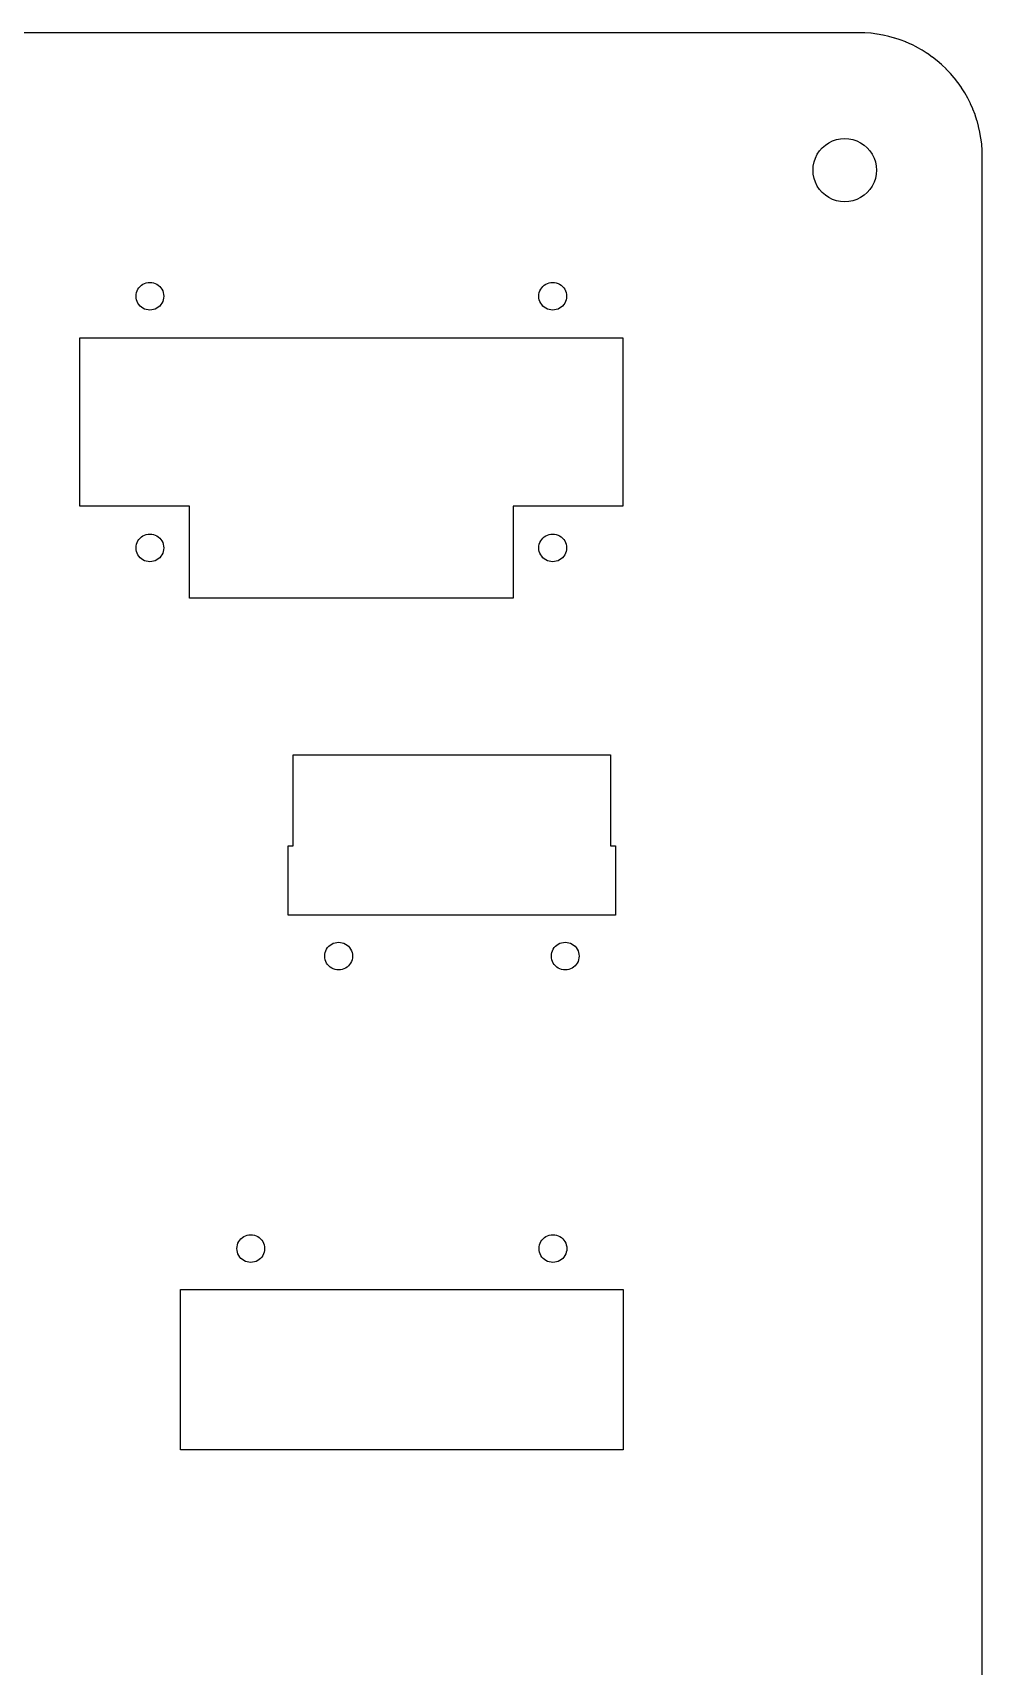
# Model space of a CAD drawing. Header units: metres. Extents: x -63 to 47, y -73 to 117.
# Drawn here: x -1.1 to 46.8, y 34.4 to 116.8 of the extents above; entities that cross this region are included whole.
import ezdxf

# ---------------------------------------------------------------- set-up
doc = ezdxf.new("R2010")
doc.units = ezdxf.units.M

msp = doc.modelspace()

# ---------------------------------------------------------------- linework, layer by layer
for p, q in [((40.6, 116.839), (-56.8, 116.839)), ((40.613, 116.839), (40.6, 116.839)), ((40.9061, 116.831), (40.613, 116.839)), ((40.9191, 116.83), (40.9061, 116.831)), ((41.2115, 116.809), (40.9191, 116.83)), ((41.2244, 116.807), (41.2115, 116.809)), ((41.5154, 116.771), (41.2244, 116.807)), ((41.5283, 116.769), (41.5154, 116.771)), ((41.8172, 116.719), (41.5283, 116.769)), ((41.8299, 116.716), (41.8172, 116.719)), ((42.1159, 116.652), (41.8299, 116.716)), ((42.1285, 116.648), (42.1159, 116.652)), ((42.4111, 116.57), (42.1285, 116.648)), ((42.4234, 116.566), (42.4111, 116.57)), ((42.7018, 116.474), (42.4234, 116.566)), ((42.9754, 116.369), (42.7018, 116.474)), ((42.9875, 116.364), (42.9754, 116.369)), ((42.9994, 116.359), (42.9875, 116.364)), ((43.2675, 116.24), (42.9994, 116.359)), ((43.2791, 116.234), (43.2675, 116.24)), ((43.541, 116.102), (43.2791, 116.234)), ((43.5523, 116.096), (43.541, 116.102)), ((43.8075, 115.951), (43.5523, 116.096)), ((44.0552, 115.794), (43.8075, 115.951)), ((44.0662, 115.787), (44.0552, 115.794)), ((44.0768, 115.78), (44.0662, 115.787)), ((44.3165, 115.611), (44.0768, 115.78)), ((44.3268, 115.603), (44.3165, 115.611)), ((44.5579, 115.423), (44.3268, 115.603)), ((44.78, 115.231), (44.5579, 115.423)), ((44.7898, 115.223), (44.78, 115.231)), ((44.7992, 115.214), (44.7898, 115.223)), ((45.0116, 115.012), (44.7992, 115.214)), ((45.0206, 115.002), (45.0116, 115.012)), ((45.2228, 114.79), (45.0206, 115.002)), ((45.2313, 114.78), (45.2228, 114.79)), ((45.4228, 114.558), (45.2313, 114.78)), ((45.4308, 114.548), (45.4228, 114.558)), ((45.6112, 114.317), (45.4308, 114.548)), ((45.6187, 114.306), (45.6112, 114.317)), ((45.7875, 114.066), (45.6187, 114.306)), ((45.7945, 114.055), (45.7875, 114.066)), ((45.9513, 113.807), (45.7945, 114.055)), ((45.9577, 113.796), (45.9513, 113.807)), ((46.1023, 113.541), (45.9577, 113.796)), ((46.1081, 113.529), (46.1023, 113.541)), ((46.2399, 113.267), (46.1081, 113.529)), ((46.2452, 113.256), (46.2399, 113.267)), ((46.364, 112.988), (46.2452, 113.256)), ((46.3687, 112.975), (46.364, 112.988)), ((46.4742, 112.702), (46.3687, 112.975)), ((46.4783, 112.689), (46.4742, 112.702)), ((46.5703, 112.411), (46.4783, 112.689)), ((46.5738, 112.399), (46.5703, 112.411)), ((46.652, 112.116), (46.5738, 112.399)), ((39.1, 111.286), (39.2877, 111.378)), ((39.2877, 111.378), (39.4859, 111.445)), ((39.4859, 111.445), (39.6912, 111.486)), ((39.6912, 111.486), (39.9, 111.5)), ((39.9, 111.5), (40.1088, 111.486)), ((40.1088, 111.486), (40.3141, 111.445)), ((40.3141, 111.445), (40.5123, 111.378)), ((40.5123, 111.378), (40.7, 111.286)), ((46.6548, 112.103), (46.652, 112.116)), ((46.7191, 111.817), (46.6548, 112.103)), ((46.7213, 111.804), (46.7191, 111.817)), ((46.7714, 111.515), (46.7213, 111.804)), ((46.8073, 111.224), (46.7714, 111.515)), ((38.3545, 110.314), (38.4218, 110.512)), ((38.4218, 110.512), (38.5144, 110.7)), ((38.5144, 110.7), (38.6306, 110.874)), ((38.6306, 110.874), (38.7686, 111.031)), ((38.7686, 111.031), (38.926, 111.169)), ((38.926, 111.169), (39.1, 111.286)), ((40.7, 111.286), (40.874, 111.169)), ((40.874, 111.169), (41.0314, 111.031)), ((41.0314, 111.031), (41.1694, 110.874)), ((41.1694, 110.874), (41.2856, 110.7)), ((41.2856, 110.7), (41.3782, 110.512)), ((41.3782, 110.512), (41.4455, 110.314)), ((46.8089, 111.212), (46.8073, 111.224)), ((46.8099, 111.199), (46.8089, 111.212)), ((46.8314, 110.906), (46.8099, 111.199)), ((46.8386, 110.613), (46.8314, 110.906)), ((46.8389, 110.6), (46.8386, 110.613)), ((46.8389, -66.8), (46.8389, 110.6)), ((38.3, 109.9), (38.3137, 110.109)), ((38.3137, 109.691), (38.3, 109.9)), ((38.3137, 110.109), (38.3545, 110.314)), ((38.3545, 109.486), (38.3137, 109.691)), ((41.4455, 110.314), (41.4863, 110.109)), ((41.4863, 109.691), (41.4455, 109.486)), ((41.4863, 110.109), (41.5, 109.9)), ((41.5, 109.9), (41.4863, 109.691)), ((38.4218, 109.288), (38.3545, 109.486)), ((38.5144, 109.1), (38.4218, 109.288)), ((38.6306, 108.926), (38.5144, 109.1)), ((38.7686, 108.769), (38.6306, 108.926)), ((41.1694, 108.926), (41.0314, 108.769)), ((41.2856, 109.1), (41.1694, 108.926)), ((41.3782, 109.288), (41.2856, 109.1)), ((41.4455, 109.486), (41.3782, 109.288)), ((38.926, 108.631), (38.7686, 108.769)), ((39.1, 108.514), (38.926, 108.631)), ((39.2877, 108.422), (39.1, 108.514)), ((39.4859, 108.355), (39.2877, 108.422)), ((39.6912, 108.314), (39.4859, 108.355)), ((39.9, 108.3), (39.6912, 108.314)), ((40.1088, 108.314), (39.9, 108.3)), ((40.3141, 108.355), (40.1088, 108.314)), ((40.5123, 108.422), (40.3141, 108.355)), ((40.7, 108.514), (40.5123, 108.422)), ((40.874, 108.631), (40.7, 108.514)), ((41.0314, 108.769), (40.874, 108.631)), ((4.20329, 103.808), (4.24378, 103.89)), ((4.24378, 103.89), (4.29466, 103.966)), ((4.29466, 103.966), (4.35504, 104.035)), ((4.35504, 104.035), (4.42387, 104.095)), ((4.42387, 104.095), (4.50001, 104.146)), ((4.50001, 104.146), (4.58213, 104.187)), ((4.58213, 104.187), (4.66883, 104.216)), ((4.66883, 104.216), (4.75865, 104.234)), ((4.75865, 104.234), (4.85, 104.24)), ((4.85, 104.24), (4.94135, 104.234)), ((4.94135, 104.234), (5.03117, 104.216)), ((5.03117, 104.216), (5.11787, 104.187)), ((5.11787, 104.187), (5.19999, 104.146)), ((5.19999, 104.146), (5.27613, 104.095)), ((5.27613, 104.095), (5.34496, 104.035)), ((5.34496, 104.035), (5.40534, 103.966)), ((5.40534, 103.966), (5.45622, 103.89)), ((5.45622, 103.89), (5.49671, 103.808)), ((24.5233, 103.808), (24.5638, 103.89)), ((24.5638, 103.89), (24.6146, 103.966)), ((24.6146, 103.966), (24.675, 104.035)), ((24.675, 104.035), (24.7439, 104.095)), ((24.7439, 104.095), (24.82, 104.146)), ((24.82, 104.146), (24.9021, 104.187)), ((24.9021, 104.187), (24.9888, 104.216)), ((24.9888, 104.216), (25.0786, 104.234)), ((25.0786, 104.234), (25.17, 104.24)), ((25.17, 104.24), (25.2614, 104.234)), ((25.2614, 104.234), (25.3512, 104.216)), ((25.3512, 104.216), (25.4379, 104.187)), ((25.4379, 104.187), (25.52, 104.146)), ((25.52, 104.146), (25.5961, 104.095)), ((25.5961, 104.095), (25.665, 104.035)), ((25.665, 104.035), (25.7253, 103.966)), ((25.7253, 103.966), (25.7762, 103.89)), ((25.7762, 103.89), (25.8167, 103.808)), ((4.15, 103.54), (4.156, 103.631)), ((4.156, 103.449), (4.15, 103.54)), ((4.156, 103.631), (4.17385, 103.721)), ((4.17385, 103.359), (4.156, 103.449)), ((4.17385, 103.721), (4.20329, 103.808)), ((4.20329, 103.272), (4.17385, 103.359)), ((4.24378, 103.19), (4.20329, 103.272)), ((4.29466, 103.114), (4.24378, 103.19)), ((4.35504, 103.045), (4.29466, 103.114)), ((5.40534, 103.114), (5.34496, 103.045)), ((5.45622, 103.19), (5.40534, 103.114)), ((5.49671, 103.272), (5.45622, 103.19)), ((5.49671, 103.808), (5.52615, 103.721)), ((5.52615, 103.359), (5.49671, 103.272)), ((5.52615, 103.721), (5.544, 103.631)), ((5.544, 103.449), (5.52615, 103.359)), ((5.544, 103.631), (5.55, 103.54)), ((5.55, 103.54), (5.544, 103.449)), ((24.47, 103.54), (24.476, 103.631)), ((24.476, 103.449), (24.47, 103.54)), ((24.476, 103.631), (24.4938, 103.721)), ((24.4938, 103.359), (24.476, 103.449)), ((24.4938, 103.721), (24.5233, 103.808)), ((24.5233, 103.272), (24.4938, 103.359)), ((24.5638, 103.19), (24.5233, 103.272)), ((24.6146, 103.114), (24.5638, 103.19)), ((24.675, 103.045), (24.6146, 103.114)), ((25.7253, 103.114), (25.665, 103.045)), ((25.7762, 103.19), (25.7253, 103.114)), ((25.8167, 103.272), (25.7762, 103.19)), ((25.8167, 103.808), (25.8461, 103.721)), ((25.8461, 103.359), (25.8167, 103.272)), ((25.8461, 103.721), (25.864, 103.631)), ((25.864, 103.449), (25.8461, 103.359)), ((25.864, 103.631), (25.87, 103.54)), ((25.87, 103.54), (25.864, 103.449)), ((4.42387, 102.985), (4.35504, 103.045)), ((4.50001, 102.934), (4.42387, 102.985)), ((4.58213, 102.893), (4.50001, 102.934)), ((4.66883, 102.864), (4.58213, 102.893)), ((4.75865, 102.846), (4.66883, 102.864)), ((4.85, 102.84), (4.75865, 102.846)), ((4.94135, 102.846), (4.85, 102.84)), ((5.03117, 102.864), (4.94135, 102.846)), ((5.11787, 102.893), (5.03117, 102.864)), ((5.19999, 102.934), (5.11787, 102.893)), ((5.27613, 102.985), (5.19999, 102.934)), ((5.34496, 103.045), (5.27613, 102.985)), ((24.7439, 102.985), (24.675, 103.045)), ((24.82, 102.934), (24.7439, 102.985)), ((24.9021, 102.893), (24.82, 102.934)), ((24.9888, 102.864), (24.9021, 102.893)), ((25.0786, 102.846), (24.9888, 102.864)), ((25.17, 102.84), (25.0786, 102.846)), ((25.2614, 102.846), (25.17, 102.84)), ((25.3512, 102.864), (25.2614, 102.846)), ((25.4379, 102.893), (25.3512, 102.864)), ((25.52, 102.934), (25.4379, 102.893)), ((25.5961, 102.985), (25.52, 102.934)), ((25.665, 103.045), (25.5961, 102.985)), ((1.31, 92.94), (1.31, 101.44)), ((1.31, 101.44), (28.71, 101.44)), ((28.71, 101.44), (28.71, 92.94)), ((6.85, 92.94), (1.31, 92.94)), ((6.85, 88.3), (6.85, 92.94)), ((28.71, 92.94), (23.17, 92.94)), ((23.17, 92.94), (23.17, 88.3)), ((4.58213, 91.4867), (4.66883, 91.5161)), ((4.66883, 91.5161), (4.75865, 91.534)), ((4.75865, 91.534), (4.85, 91.54)), ((4.85, 91.54), (4.94135, 91.534)), ((4.94135, 91.534), (5.03117, 91.5161)), ((5.03117, 91.5161), (5.11787, 91.4867)), ((24.9021, 91.4867), (24.9888, 91.5161)), ((24.9888, 91.5161), (25.0786, 91.534)), ((25.0786, 91.534), (25.17, 91.54)), ((25.17, 91.54), (25.2614, 91.534)), ((25.2614, 91.534), (25.3512, 91.5161)), ((25.3512, 91.5161), (25.4379, 91.4867)), ((4.15, 90.84), (4.156, 90.9314)), ((4.156, 90.7486), (4.15, 90.84)), ((4.156, 90.9314), (4.17385, 91.0212)), ((4.17385, 90.6588), (4.156, 90.7486)), ((4.17385, 91.0212), (4.20329, 91.1079)), ((4.20329, 91.1079), (4.24378, 91.19)), ((4.24378, 91.19), (4.29466, 91.2661)), ((4.29466, 91.2661), (4.35504, 91.335)), ((4.35504, 91.335), (4.42387, 91.3953)), ((4.42387, 91.3953), (4.50001, 91.4462)), ((4.50001, 91.4462), (4.58213, 91.4867)), ((5.11787, 91.4867), (5.19999, 91.4462)), ((5.19999, 91.4462), (5.27613, 91.3953)), ((5.27613, 91.3953), (5.34496, 91.335)), ((5.34496, 91.335), (5.40534, 91.2661)), ((5.40534, 91.2661), (5.45622, 91.19)), ((5.45622, 91.19), (5.49671, 91.1079)), ((5.49671, 91.1079), (5.52615, 91.0212)), ((5.52615, 91.0212), (5.544, 90.9314)), ((5.544, 90.7486), (5.52615, 90.6588)), ((5.544, 90.9314), (5.55, 90.84)), ((5.55, 90.84), (5.544, 90.7486)), ((24.47, 90.84), (24.476, 90.9314)), ((24.476, 90.7486), (24.47, 90.84)), ((24.476, 90.9314), (24.4938, 91.0212)), ((24.4938, 90.6588), (24.476, 90.7486)), ((24.4938, 91.0212), (24.5233, 91.1079)), ((24.5233, 91.1079), (24.5638, 91.19)), ((24.5638, 91.19), (24.6146, 91.2661)), ((24.6146, 91.2661), (24.675, 91.335)), ((24.675, 91.335), (24.7439, 91.3953)), ((24.7439, 91.3953), (24.82, 91.4462)), ((24.82, 91.4462), (24.9021, 91.4867)), ((25.4379, 91.4867), (25.52, 91.4462)), ((25.52, 91.4462), (25.5961, 91.3953)), ((25.5961, 91.3953), (25.665, 91.335)), ((25.665, 91.335), (25.7253, 91.2661)), ((25.7253, 91.2661), (25.7762, 91.19)), ((25.7762, 91.19), (25.8167, 91.1079)), ((25.8167, 91.1079), (25.8461, 91.0212)), ((25.8461, 91.0212), (25.864, 90.9314)), ((25.864, 90.7486), (25.8461, 90.6588)), ((25.864, 90.9314), (25.87, 90.84)), ((25.87, 90.84), (25.864, 90.7486)), ((4.20329, 90.5721), (4.17385, 90.6588)), ((4.24378, 90.49), (4.20329, 90.5721)), ((4.29466, 90.4139), (4.24378, 90.49)), ((4.35504, 90.345), (4.29466, 90.4139)), ((4.42387, 90.2847), (4.35504, 90.345)), ((4.50001, 90.2338), (4.42387, 90.2847)), ((4.58213, 90.1933), (4.50001, 90.2338)), ((4.66883, 90.1639), (4.58213, 90.1933)), ((4.75865, 90.146), (4.66883, 90.1639)), ((4.85, 90.14), (4.75865, 90.146)), ((4.94135, 90.146), (4.85, 90.14)), ((5.03117, 90.1639), (4.94135, 90.146)), ((5.11787, 90.1933), (5.03117, 90.1639)), ((5.19999, 90.2338), (5.11787, 90.1933)), ((5.27613, 90.2847), (5.19999, 90.2338)), ((5.34496, 90.345), (5.27613, 90.2847)), ((5.40534, 90.4139), (5.34496, 90.345)), ((5.45622, 90.49), (5.40534, 90.4139)), ((5.49671, 90.5721), (5.45622, 90.49)), ((5.52615, 90.6588), (5.49671, 90.5721)), ((24.5233, 90.5721), (24.4938, 90.6588)), ((24.5638, 90.49), (24.5233, 90.5721)), ((24.6146, 90.4139), (24.5638, 90.49)), ((24.675, 90.345), (24.6146, 90.4139)), ((24.7439, 90.2847), (24.675, 90.345)), ((24.82, 90.2338), (24.7439, 90.2847)), ((24.9021, 90.1933), (24.82, 90.2338)), ((24.9888, 90.1639), (24.9021, 90.1933)), ((25.0786, 90.146), (24.9888, 90.1639)), ((25.17, 90.14), (25.0786, 90.146)), ((25.2614, 90.146), (25.17, 90.14)), ((25.3512, 90.1639), (25.2614, 90.146)), ((25.4379, 90.1933), (25.3512, 90.1639)), ((25.52, 90.2338), (25.4379, 90.1933)), ((25.5961, 90.2847), (25.52, 90.2338)), ((25.665, 90.345), (25.5961, 90.2847)), ((25.7253, 90.4139), (25.665, 90.345)), ((25.7762, 90.49), (25.7253, 90.4139)), ((25.8167, 90.5721), (25.7762, 90.49)), ((25.8461, 90.6588), (25.8167, 90.5721)), ((23.17, 88.3), (6.85, 88.3)), ((12.085, 75.8), (12.085, 80.4)), ((12.085, 80.4), (28.085, 80.4)), ((28.085, 80.4), (28.085, 75.8)), ((11.83, 72.3), (11.83, 75.8)), ((11.83, 75.8), (12.085, 75.8)), ((28.085, 75.8), (28.34, 75.8)), ((28.34, 75.8), (28.34, 72.3)), ((28.34, 72.3), (11.83, 72.3)), ((14.1021, 70.8867), (14.1888, 70.9161)), ((14.1888, 70.9161), (14.2786, 70.934)), ((14.2786, 70.934), (14.37, 70.94)), ((14.37, 70.94), (14.4614, 70.934)), ((14.4614, 70.934), (14.5512, 70.9161)), ((14.5512, 70.9161), (14.6379, 70.8867)), ((25.5321, 70.8867), (25.6188, 70.9161)), ((25.6188, 70.9161), (25.7086, 70.934)), ((25.7086, 70.934), (25.8, 70.94)), ((25.8, 70.94), (25.8914, 70.934)), ((25.8914, 70.934), (25.9812, 70.9161)), ((25.9812, 70.9161), (26.0679, 70.8867)), ((13.67, 70.24), (13.676, 70.3314)), ((13.676, 70.1486), (13.67, 70.24)), ((13.676, 70.3314), (13.6939, 70.4212)), ((13.6939, 70.0588), (13.676, 70.1486)), ((13.6939, 70.4212), (13.7233, 70.5079)), ((13.7233, 70.5079), (13.7638, 70.59)), ((13.7638, 70.59), (13.8147, 70.6661)), ((13.8147, 70.6661), (13.875, 70.735)), ((13.875, 70.735), (13.9439, 70.7953)), ((13.9439, 70.7953), (14.02, 70.8462)), ((14.02, 70.8462), (14.1021, 70.8867)), ((14.6379, 70.8867), (14.72, 70.8462)), ((14.72, 70.8462), (14.7961, 70.7953)), ((14.7961, 70.7953), (14.865, 70.735)), ((14.865, 70.735), (14.9253, 70.6661)), ((14.9253, 70.6661), (14.9762, 70.59)), ((14.9762, 70.59), (15.0167, 70.5079)), ((15.0167, 70.5079), (15.0461, 70.4212)), ((15.0461, 70.4212), (15.064, 70.3314)), ((15.064, 70.1486), (15.0461, 70.0588)), ((15.064, 70.3314), (15.07, 70.24)), ((15.07, 70.24), (15.064, 70.1486)), ((25.1, 70.24), (25.106, 70.3314)), ((25.106, 70.1486), (25.1, 70.24)), ((25.106, 70.3314), (25.1238, 70.4212)), ((25.1238, 70.0588), (25.106, 70.1486)), ((25.1238, 70.4212), (25.1533, 70.5079)), ((25.1533, 70.5079), (25.1938, 70.59)), ((25.1938, 70.59), (25.2446, 70.6661)), ((25.2446, 70.6661), (25.305, 70.735)), ((25.305, 70.735), (25.3739, 70.7953)), ((25.3739, 70.7953), (25.45, 70.8462)), ((25.45, 70.8462), (25.5321, 70.8867)), ((26.0679, 70.8867), (26.15, 70.8462)), ((26.15, 70.8462), (26.2261, 70.7953)), ((26.2261, 70.7953), (26.295, 70.735)), ((26.295, 70.735), (26.3553, 70.6661)), ((26.3553, 70.6661), (26.4062, 70.59)), ((26.4062, 70.59), (26.4467, 70.5079)), ((26.4467, 70.5079), (26.4761, 70.4212)), ((26.4761, 70.4212), (26.494, 70.3314)), ((26.494, 70.1486), (26.4761, 70.0588)), ((26.494, 70.3314), (26.5, 70.24)), ((26.5, 70.24), (26.494, 70.1486)), ((13.7233, 69.9721), (13.6939, 70.0588)), ((13.7638, 69.89), (13.7233, 69.9721)), ((13.8147, 69.8139), (13.7638, 69.89)), ((13.875, 69.745), (13.8147, 69.8139)), ((13.9439, 69.6847), (13.875, 69.745)), ((14.02, 69.6338), (13.9439, 69.6847)), ((14.1021, 69.5933), (14.02, 69.6338)), ((14.1888, 69.5639), (14.1021, 69.5933)), ((14.2786, 69.546), (14.1888, 69.5639)), ((14.37, 69.54), (14.2786, 69.546)), ((14.4614, 69.546), (14.37, 69.54)), ((14.5512, 69.5639), (14.4614, 69.546)), ((14.6379, 69.5933), (14.5512, 69.5639)), ((14.72, 69.6338), (14.6379, 69.5933)), ((14.7961, 69.6847), (14.72, 69.6338)), ((14.865, 69.745), (14.7961, 69.6847)), ((14.9253, 69.8139), (14.865, 69.745)), ((14.9762, 69.89), (14.9253, 69.8139)), ((15.0167, 69.9721), (14.9762, 69.89)), ((15.0461, 70.0588), (15.0167, 69.9721)), ((25.1533, 69.9721), (25.1238, 70.0588)), ((25.1938, 69.89), (25.1533, 69.9721)), ((25.2446, 69.8139), (25.1938, 69.89)), ((25.305, 69.745), (25.2446, 69.8139)), ((25.3739, 69.6847), (25.305, 69.745)), ((25.45, 69.6338), (25.3739, 69.6847)), ((25.5321, 69.5933), (25.45, 69.6338)), ((25.6188, 69.5639), (25.5321, 69.5933)), ((25.7086, 69.546), (25.6188, 69.5639)), ((25.8, 69.54), (25.7086, 69.546)), ((25.8914, 69.546), (25.8, 69.54)), ((25.9812, 69.5639), (25.8914, 69.546)), ((26.0679, 69.5933), (25.9812, 69.5639)), ((26.15, 69.6338), (26.0679, 69.5933)), ((26.2261, 69.6847), (26.15, 69.6338)), ((26.295, 69.745), (26.2261, 69.6847)), ((26.3553, 69.8139), (26.295, 69.745)), ((26.4062, 69.89), (26.3553, 69.8139)), ((26.4467, 69.9721), (26.4062, 69.89)), ((26.4761, 70.0588), (26.4467, 69.9721)), ((9.51387, 56.0353), (9.59001, 56.0862)), ((9.59001, 56.0862), (9.67213, 56.1267)), ((9.67213, 56.1267), (9.75883, 56.1561)), ((9.75883, 56.1561), (9.84865, 56.174)), ((9.84865, 56.174), (9.94, 56.18)), ((9.94, 56.18), (10.0314, 56.174)), ((10.0314, 56.174), (10.1212, 56.1561)), ((10.1212, 56.1561), (10.2079, 56.1267)), ((10.2079, 56.1267), (10.29, 56.0862)), ((10.29, 56.0862), (10.3661, 56.0353)), ((24.7539, 56.0353), (24.83, 56.0862)), ((24.83, 56.0862), (24.9121, 56.1267)), ((24.9121, 56.1267), (24.9988, 56.1561)), ((24.9988, 56.1561), (25.0886, 56.174)), ((25.0886, 56.174), (25.18, 56.18)), ((25.18, 56.18), (25.2714, 56.174)), ((25.2714, 56.174), (25.3612, 56.1561)), ((25.3612, 56.1561), (25.4479, 56.1267)), ((25.4479, 56.1267), (25.53, 56.0862)), ((25.53, 56.0862), (25.6061, 56.0353)), ((9.24, 55.48), (9.246, 55.5714)), ((9.246, 55.3886), (9.24, 55.48)), ((9.246, 55.5714), (9.26385, 55.6612)), ((9.26385, 55.2988), (9.246, 55.3886)), ((9.26385, 55.6612), (9.29329, 55.7479)), ((9.29329, 55.2121), (9.26385, 55.2988)), ((9.29329, 55.7479), (9.33378, 55.83)), ((9.33378, 55.83), (9.38466, 55.9061)), ((9.38466, 55.9061), (9.44504, 55.975)), ((9.44504, 55.975), (9.51387, 56.0353)), ((10.3661, 56.0353), (10.435, 55.975)), ((10.435, 55.975), (10.4953, 55.9061)), ((10.4953, 55.9061), (10.5462, 55.83)), ((10.5462, 55.83), (10.5867, 55.7479)), ((10.5867, 55.7479), (10.6161, 55.6612)), ((10.6161, 55.2988), (10.5867, 55.2121)), ((10.6161, 55.6612), (10.634, 55.5714)), ((10.634, 55.3886), (10.6161, 55.2988)), ((10.634, 55.5714), (10.64, 55.48)), ((10.64, 55.48), (10.634, 55.3886)), ((24.48, 55.48), (24.486, 55.5714)), ((24.486, 55.3886), (24.48, 55.48)), ((24.486, 55.5714), (24.5038, 55.6612)), ((24.5038, 55.2988), (24.486, 55.3886)), ((24.5038, 55.6612), (24.5333, 55.7479)), ((24.5333, 55.2121), (24.5038, 55.2988)), ((24.5333, 55.7479), (24.5738, 55.83)), ((24.5738, 55.83), (24.6246, 55.9061)), ((24.6246, 55.9061), (24.685, 55.975)), ((24.685, 55.975), (24.7539, 56.0353)), ((25.6061, 56.0353), (25.675, 55.975)), ((25.675, 55.975), (25.7353, 55.9061)), ((25.7353, 55.9061), (25.7862, 55.83)), ((25.7862, 55.83), (25.8267, 55.7479)), ((25.8267, 55.7479), (25.8561, 55.6612)), ((25.8561, 55.2988), (25.8267, 55.2121)), ((25.8561, 55.6612), (25.874, 55.5714)), ((25.874, 55.3886), (25.8561, 55.2988)), ((25.874, 55.5714), (25.88, 55.48)), ((25.88, 55.48), (25.874, 55.3886)), ((9.33378, 55.13), (9.29329, 55.2121)), ((9.38466, 55.0539), (9.33378, 55.13)), ((9.44504, 54.985), (9.38466, 55.0539)), ((9.51387, 54.9247), (9.44504, 54.985)), ((9.59001, 54.8738), (9.51387, 54.9247)), ((9.67213, 54.8333), (9.59001, 54.8738)), ((9.75883, 54.8039), (9.67213, 54.8333)), ((9.84865, 54.786), (9.75883, 54.8039)), ((9.94, 54.78), (9.84865, 54.786)), ((10.0314, 54.786), (9.94, 54.78)), ((10.1212, 54.8039), (10.0314, 54.786)), ((10.2079, 54.8333), (10.1212, 54.8039)), ((10.29, 54.8738), (10.2079, 54.8333)), ((10.3661, 54.9247), (10.29, 54.8738)), ((10.435, 54.985), (10.3661, 54.9247)), ((10.4953, 55.0539), (10.435, 54.985)), ((10.5462, 55.13), (10.4953, 55.0539)), ((10.5867, 55.2121), (10.5462, 55.13)), ((24.5738, 55.13), (24.5333, 55.2121)), ((24.6246, 55.0539), (24.5738, 55.13)), ((24.685, 54.985), (24.6246, 55.0539)), ((24.7539, 54.9247), (24.685, 54.985)), ((24.83, 54.8738), (24.7539, 54.9247)), ((24.9121, 54.8333), (24.83, 54.8738)), ((24.9988, 54.8039), (24.9121, 54.8333)), ((25.0886, 54.786), (24.9988, 54.8039)), ((25.18, 54.78), (25.0886, 54.786)), ((25.2714, 54.786), (25.18, 54.78)), ((25.3612, 54.8039), (25.2714, 54.786)), ((25.4479, 54.8333), (25.3612, 54.8039)), ((25.53, 54.8738), (25.4479, 54.8333)), ((25.6061, 54.9247), (25.53, 54.8738)), ((25.675, 54.985), (25.6061, 54.9247)), ((25.7353, 55.0539), (25.675, 54.985)), ((25.7862, 55.13), (25.7353, 55.0539)), ((25.8267, 55.2121), (25.7862, 55.13)), ((6.4, 45.32), (6.4, 53.42)), ((6.4, 53.42), (28.72, 53.42)), ((28.72, 53.42), (28.72, 45.32)), ((28.72, 45.32), (6.4, 45.32))]:
    msp.add_line(p, q)

doc.saveas('drawing.dxf')
